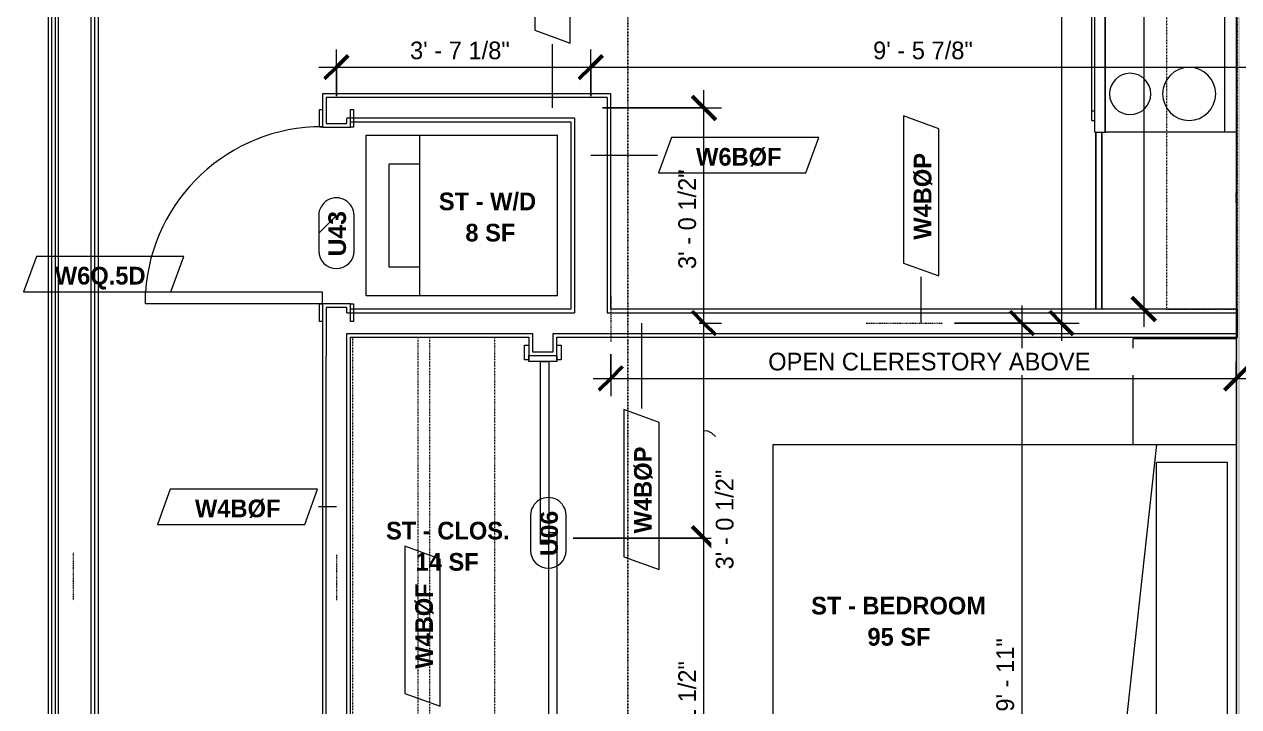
# Model space of a CAD drawing. Header units: inches. Extents: x -4058 to -1781, y 9814 to 12264.
# Drawn here: x -3145.4 to -2939.6, y 11851.7 to 11967.4 of the extents above; entities that cross this region are included whole.
import ezdxf

# ---------------------------------------------------------------- set-up
doc = ezdxf.new("R2010")
doc.units = ezdxf.units.IN
doc.header["$MEASUREMENT"] = 0
for name, pattern in [('Aligning Line 1_8_', [0.25, 0.125, -0.125]), ('Dash', [0.25, 0.125, -0.125]), ('Dash 3_32_', [0.1875, 0.09375, -0.09375]), ('Dash_2_', [0.25, 0.125, -0.125])]:
    doc.linetypes.add(name, pattern=pattern)
for name, color, linetype, lineweight in [('0-1', 7, 'Continuous', 5), ('A-ANNO-DIMS', 211, 'Continuous', 9), ('A-ANNO-DIMS-32', 211, 'Continuous', 9), ('A-AREA-IDEN', 2, 'Continuous', 9), ('A-DETL-1', 90, 'Dash 3_32_', 9), ('A-DOOR-2', 31, 'Continuous', 9), ('A-DOOR-FRAM', 31, 'Continuous', 9), ('A-DOOR-IDEN', 31, 'Continuous', 9), ('A-WALL-1', 7, 'Continuous', 9), ('A-WALL-2', 113, 'Continuous', 9), ('A-WALL-IDEN', 211, 'Continuous', 9), ('G-ANNO-SYMB', 111, 'Aligning Line 1_8_', 9), ('I-FURN', 30, 'Continuous', 9), ('I-WALL-1', 1, 'Continuous', 18), ('I-WALL-3', 7, 'Continuous', 9), ('P-SANR-FIXT', 6, 'Continuous', 9), ('Q-CASE', 31, 'Continuous', 9), ('Q-CASE-HDLN', 31, 'Dash', 9), ('Q-SPCQ', 91, 'Continuous', 9)]:
    doc.layers.add(name, color=color, linetype=linetype, lineweight=lineweight)
doc.layers.add('0-4', color=250, linetype='Dash_2_')
doc.styles.add('Arial_B', font='arialbd.ttf', dxfattribs={"height": 3})
doc.styles.add('Century Gothic', font='ufonts.com_century-gothic.ttf', dxfattribs={"height": 3})
doc.styles.add('Century Gothic_B', font='GOTHICB.TTF', dxfattribs={"height": 3})
doc.dimstyles.new('MARKETING_DIMENSION', dxfattribs={"dimscale": 12, "dimtxt": 3.132505, "dimasz": 0.333333, "dimexe": 0.25, "dimexo": 0.166667, "dimgap": 0.041667, "dimtad": 1, "dimdec": 4, "dimrnd": 0.0625, "dimzin": 3, "dimdsep": 46, "dimlunit": 4, "dimtxsty": 'Century Gothic', "dimblk1": 'OBLIQUE', "dimblk2": 'OBLIQUE', "dimsah": 1, "dimcen": 0.09, "dimdle": 0.25, "dimazin": 0, "dimtfac": 1, "dimtdec": 4, "dimtix": 1, "dimtmove": 0, "dimatfit": 3, "dimfxl": 1, "dimtvp": 1, "dimtfill": 1, "dimfrac": 2, "dimtolj": 1, "dimtzin": 0, "dimarcsym": 2})
doc.dimstyles.new('THE_DIMENSION_STRING_1', dxfattribs={"dimscale": 12, "dimtxt": 3.132505, "dimasz": 0.333333, "dimexe": 0.25, "dimexo": 0.166667, "dimgap": 0.041667, "dimtad": 1, "dimdec": 4, "dimrnd": 0.0625, "dimzin": 3, "dimdsep": 46, "dimlunit": 4, "dimtxsty": 'Century Gothic', "dimblk1": 'OBLIQUE', "dimblk2": 'OBLIQUE', "dimsah": 1, "dimcen": 0.09, "dimdle": 0.25, "dimazin": 0, "dimtfac": 1, "dimtdec": 4, "dimtix": 1, "dimtmove": 1, "dimatfit": 3, "dimfxl": 1, "dimtvp": 1, "dimtfill": 1, "dimfrac": 2, "dimtolj": 1, "dimtzin": 0, "dimarcsym": 2})
doc.dimstyles.new('THE_DIMENSION_STRING_5', dxfattribs={"dimscale": 12, "dimtxt": 3.132505, "dimasz": 0.333333, "dimexe": 0.25, "dimexo": 0.166667, "dimgap": 0.041667, "dimtad": 1, "dimdec": 4, "dimrnd": 0.0625, "dimzin": 3, "dimdsep": 46, "dimlunit": 4, "dimtxsty": 'Century Gothic', "dimblk1": 'OBLIQUE', "dimblk2": 'OBLIQUE', "dimsah": 1, "dimcen": 0.09, "dimdle": 0.25, "dimazin": 0, "dimtfac": 1, "dimtdec": 4, "dimtix": 1, "dimtmove": 0, "dimatfit": 3, "dimfxl": 1, "dimtvp": 1, "dimtfill": 1, "dimfrac": 2, "dimtolj": 1, "dimtzin": 0, "dimarcsym": 2})

# ---------------------------------------------------------------- blocks, each defined once
blk = doc.blocks.new('CTR - 1st Phase - Common Walls_rvt-1-UNITS PLANS - 3RD FLOOR')
at = {"layer": 'I-WALL-1'}
blk.add_hatch(color=256, dxfattribs=at).paths.add_polyline_path([(-2939.34, 11725.36), (-2939.34, 12110.34), (-2939.96, 12110.34), (-2939.96, 11725.36)], flags=0)
at = {"layer": 'A-WALL-1'}
for p, q in [((-3140.75, 11743.36), (-3140.75, 12110.34)), ((-3140.12, 11743.36), (-3140.12, 12110.34)), ((-3139.62, 11743.36), (-3139.62, 12110.34)), ((-3134.12, 11743.36), (-3134.12, 12110.34)), ((-3133.5, 11743.36), (-3133.5, 12110.34))]:
    blk.add_line(p, q, dxfattribs=at)
at = {"layer": 'I-WALL-3'}
for p, q in [((-3141.37, 12110.34), (-3141.37, 11743.36)), ((-3132.87, 11743.36), (-3132.87, 12110.34)), ((-2939.96, 12110.34), (-2939.96, 11764.11))]:
    blk.add_line(p, q, dxfattribs=at)
blk = doc.blocks.new('SLIDING - FLUSH - SLIDING - FLUSH - 5-0 x 6-8-3203586-UNITS PLANS - 3RD FLOOR')
at = {"layer": 'A-DOOR-2'}
for p, q in [((-32.75, 3.25), (-30.25, 3.25)), ((-32.75, 2.5), (-32.75, 3.25)), ((-30.25, 2.5), (-32.75, 2.5)), ((-30.25, 3.25), (-30.25, 2.5)), ((30.25, 3.25), (32.75, 3.25)), ((30.25, 2.5), (30.25, 3.25)), ((32.75, 2.5), (30.25, 2.5)), ((32.75, 3.25), (32.75, 2.5)), ((-1, -0.88), (-1, 0.5)), ((-1, 0.5), (30, 0.5)), ((30, 0.5), (30, -0.88)), ((-30, -2.25), (-30, -0.88)), ((-30, -0.88), (1, -0.88)), ((30, -0.88), (-1, -0.88)), ((1, -0.88), (1, -2.25)), ((-32.75, -2.25), (-30.25, -2.25)), ((-32.75, -3), (-32.75, -2.25)), ((-30.25, -3), (-32.75, -3)), ((-30.25, -2.25), (-30.25, -3)), ((1, -2.25), (-30, -2.25)), ((30.25, -2.25), (32.75, -2.25)), ((30.25, -3), (30.25, -2.25)), ((32.75, -3), (30.25, -3)), ((32.75, -2.25), (32.75, -3))]:
    blk.add_line(p, q, dxfattribs=at)
at = {"layer": 'A-DOOR-FRAM'}
for p, q in [((-31, -2.25), (-31, 2.5)), ((-31, 2.5), (-30, 2.5)), ((-30, 2.5), (-30, -2.25)), ((30, 2.5), (31, 2.5)), ((30, -2.25), (30, 2.5)), ((31, 2.5), (31, -2.25)), ((-30, -2.25), (-31, -2.25)), ((31, -2.25), (30, -2.25))]:
    blk.add_line(p, q, dxfattribs=at)
blk = doc.blocks.new('OD_CW_Closet - OD_CW_Closet-3786599-UNITS PLANS - 3RD FLOOR')
at = {"layer": 'Q-CASE-HDLN'}
for p, q in [((0.74, -24), (0.74, 0)), ((0.74, 0), (68.99, 0)), ((68.99, 0), (68.99, -24)), ((0.74, -11), (68.99, -11)), ((0.74, -13), (68.99, -13)), ((68.99, -24), (0.74, -24))]:
    blk.add_line(p, q, dxfattribs=at)
blk = doc.blocks.new('SWING - SINGLE - FLUSH - SWING - FLUSH - 2-6 x 6-8 - PASSAGE-4329407-UNITS PLANS - 3RD FLOOR')
at = {"layer": 'A-DOOR-2'}
for p, q in [((-18, 2.375), (-18, 2.875)), ((-18, 2.875), (-15, 2.875)), ((-15, 2.375), (-18, 2.375)), ((-15, 2.875), (-15, 2.375)), ((15, 2.375), (15, 2.875)), ((15, 2.875), (18, 2.875)), ((18, 2.375), (15, 2.375)), ((18, 2.875), (18, 2.375)), ((-18, -2.375), (-15, -2.375)), ((-18, -2.875), (-18, -2.375)), ((-15, -2.875), (-18, -2.875)), ((-15, -2.375), (-15, -2.875)), ((13, -2.375), (13, -32.375)), ((15, -2.375), (13, -2.375)), ((15, -2.375), (15, -32.375)), ((15, -2.375), (18, -2.375)), ((15, -2.875), (15, -2.375)), ((18, -2.875), (15, -2.875)), ((18, -2.375), (18, -2.875)), ((15, -32.375), (13, -32.375))]:
    blk.add_line(p, q, dxfattribs=at)
blk.add_arc((15, -2.375), 30.067, 180, 266.18593, dxfattribs=at)
blk = doc.blocks.new('Bed-Standard - Queen 60_ x 79_-4200936-UNITS PLANS - 3RD FLOOR')
at = {"layer": 'I-FURN'}
for p, q in [((-19.31, 41.3), (40.69, 41.3)), ((-19.31, -37.2), (-19.31, 41.3)), ((40.69, 41.3), (40.69, -37.2)), ((40.69, -23.7), (-19.31, -17.13)), ((-16.31, -23.7), (37.69, -23.7)), ((-16.31, -35.7), (-16.31, -23.7)), ((37.69, -35.7), (37.69, -23.7)), ((-16.31, -35.7), (37.69, -35.7))]:
    blk.add_line(p, q, dxfattribs=at)
blk = doc.blocks.new('Stacked Washer and Dryer - 26_x25_ - Private-1352637-UNITS PLANS - 3RD FLOOR')
at = {"layer": 'P-SANR-FIXT'}
for p, q in [((0, 13.625), (32.4375, 13.625)), ((0, 13.625), (0, -13.625)), ((23.34375, 13.625), (23.34375, -13.625)), ((32.4375, 13.625), (32.4375, -13.625)), ((23.34375, 8.75), (28.53125, 8.75)), ((28.53125, 8.75), (28.53125, -8.75)), ((28.53125, -8.75), (23.34375, -8.75)), ((32.4375, -13.625), (0, -13.625))]:
    blk.add_line(p, q, dxfattribs=at)
blk = doc.blocks.new('Table-Night Stand - 18_ x 18_ x 24_-V35-UNITS PLANS - 3RD FLOOR')
at = {"layer": 'I-FURN'}
for p, q in [((0.15, 0), (18.15, 0)), ((18.15, 0), (18.15, -17.5))]:
    blk.add_line(p, q, dxfattribs=at)
blk = doc.blocks.new('OD_CW_Base Cabinet - OD_CW_Base Cabinet-3857763-UNITS PLANS - 3RD FLOOR')
at = {"layer": 'Q-CASE'}
for p, q in [((36.49, 0), (131.34, 0)), ((161.34, 0), (191.34, 0))]:
    blk.add_line(p, q, dxfattribs=at)
blk = doc.blocks.new('OD_CW_Upper Cabinet - OD_CW_Upper Cabinet-4304140-UNITS PLANS - 3RD FLOOR')
at = {"layer": 'Q-CASE-HDLN'}
for p, q in [((191.34, 24), (0.74, 24)), ((0.74, 24), (0.74, 12)), ((191.34, 12), (191.34, 24)), ((0.74, 12), (191.34, 12))]:
    blk.add_line(p, q, dxfattribs=at)
blk = doc.blocks.new('Wall Tag - Arch Wall-3956453-UNITS PLANS - 3RD FLOOR')
at = {"layer": 'A-WALL-IDEN'}
for p, q in [((-0.3561, 0.0937), (-0.4244, -0.0937)), ((0.4244, 0.0937), (-0.3561, 0.0937)), ((0.3561, -0.0937), (0.4244, 0.0937)), ((-0.4244, -0.0937), (0.3561, -0.0937))]:
    blk.add_line(p, q, dxfattribs=at)
blk = doc.blocks.new('DIMBLOCK1286-UNITS PLANS - 3RD FLOOR')
at = {"layer": 'A-ANNO-DIMS-32', "lineweight": 50}
for p, q in [((-3030.22, 11880.24), (-3032.22, 11882.24)), ((-3030.22, 11880.24), (-3028.22, 11878.24)), ((-3030.22, 11820.74), (-3032.22, 11822.74)), ((-3030.22, 11820.74), (-3028.22, 11818.74))]:
    blk.add_line(p, q, dxfattribs=at)
at = {"layer": 'A-ANNO-DIMS-32'}
for p, q in [((-3052.4, 11880.24), (-3027.22, 11880.24)), ((-3030.22, 11880.24), (-3052.4, 11880.24)), ((-3030.22, 11820.74), (-3030.22, 11880.24)), ((-3045.43, 11820.74), (-3027.22, 11820.74)), ((-3030.22, 11820.74), (-3045.43, 11820.74))]:
    blk.add_line(p, q, dxfattribs=at)
at = {"layer": 'A-ANNO-DIMS-32', "color": 0, "insert": (-3034.56, 11840.25), "char_height": 3, "width": 24.5827, "attachment_point": 1, "rotation": 90, "line_spacing_factor": 0.984502, "style": 'Century Gothic', "bg_fill": 3, "box_fill_scale": 1.25, "bg_fill_color": 256, "bg_fill_true_color": 13158600, "bg_fill_transparency": 0}
blk.add_mtext('4\' - 11 1/2"', dxfattribs=at)
blk = doc.blocks.new('_Oblique')
at = {"color": 0, "linetype": 'ByBlock', "lineweight": -2}
blk.add_line((-0.5, -0.5), (0.5, 0.5), dxfattribs=at)
blk = doc.blocks.new('DIMBLOCK1287-UNITS PLANS - 3RD FLOOR')
at = {"layer": 'A-ANNO-DIMS-32', "lineweight": 50}
for p, q in [((-3030.22, 11916.74), (-3032.22, 11918.74)), ((-3030.22, 11916.74), (-3028.22, 11914.74)), ((-3030.22, 11880.24), (-3032.22, 11882.24)), ((-3030.22, 11880.24), (-3028.22, 11878.24))]:
    blk.add_line(p, q, dxfattribs=at)
at = {"layer": 'A-ANNO-DIMS-32'}
for p, q in [((-3031.04, 11916.74), (-3027.22, 11916.74)), ((-3030.22, 11916.74), (-3031.04, 11916.74)), ((-3030.22, 11880.24), (-3030.22, 11916.74)), ((-3052.4, 11880.24), (-3027.22, 11880.24)), ((-3030.22, 11880.24), (-3052.4, 11880.24))]:
    blk.add_line(p, q, dxfattribs=at)
blk.add_ellipse((-3030.22, 11893.1), major_axis=(0, 5.39), ratio=0.627633, start_param=4.712389, end_param=6.283185, dxfattribs=at)
at = {"layer": 'A-ANNO-DIMS-32', "color": 0, "insert": (-3028.21, 11874.95), "char_height": 3, "width": 21.7784, "attachment_point": 1, "rotation": 90, "line_spacing_factor": 0.984502, "style": 'Century Gothic', "bg_fill": 3, "box_fill_scale": 1.25, "bg_fill_color": 256, "bg_fill_true_color": 13158600, "bg_fill_transparency": 0}
blk.add_mtext('3\' - 0 1/2"', dxfattribs=at)
blk = doc.blocks.new('DIMBLOCK1288-UNITS PLANS - 3RD FLOOR')
at = {"layer": 'A-ANNO-DIMS-32'}
for p, q in [((-3030.22, 11916.74), (-3030.22, 11956.24)), ((-3047.4, 11953.24), (-3027.22, 11953.24)), ((-3030.22, 11953.24), (-3047.4, 11953.24)), ((-3031.04, 11916.74), (-3027.22, 11916.74)), ((-3030.22, 11916.74), (-3031.04, 11916.74))]:
    blk.add_line(p, q, dxfattribs=at)
at = {"layer": 'A-ANNO-DIMS-32', "lineweight": 50}
for p, q in [((-3030.22, 11953.24), (-3032.22, 11955.24)), ((-3030.22, 11953.24), (-3028.22, 11951.24)), ((-3030.22, 11916.74), (-3032.22, 11918.74)), ((-3030.22, 11916.74), (-3028.22, 11914.74))]:
    blk.add_line(p, q, dxfattribs=at)
at = {"layer": 'A-ANNO-DIMS-32', "color": 0, "insert": (-3034.56, 11925.91), "char_height": 3, "width": 21.7784, "attachment_point": 1, "rotation": 90, "line_spacing_factor": 0.984502, "style": 'Century Gothic', "bg_fill": 3, "box_fill_scale": 1.25, "bg_fill_color": 256, "bg_fill_true_color": 13158600, "bg_fill_transparency": 0}
blk.add_mtext('3\' - 0 1/2"', dxfattribs=at)
blk = doc.blocks.new('Door Tag - Type Mark-2601225-UNITS PLANS - 3RD FLOOR')
at = {"layer": 'A-DOOR-IDEN'}
for p, q in [((0.09375, 0.09375), (-0.09375, 0.09375)), ((-0.09375, -0.09375), (0.09375, -0.09375))]:
    blk.add_line(p, q, dxfattribs=at)
for centre, start, end in [((-0.09375, 0), 90, 270), ((0.09375, 0), 270, 90)]:
    blk.add_arc(centre, 0.09375, start, end, dxfattribs=at)
blk = doc.blocks.new('DIMBLOCK1292-UNITS PLANS - 3RD FLOOR')
at = {"layer": 'A-ANNO-DIMS-32'}
for p, q in [((-3092.52, 11955.24), (-3092.52, 11963.16)), ((-3049.4, 11955.24), (-3049.4, 11963.16)), ((-3095.52, 11960.16), (-3049.4, 11960.16)), ((-3092.52, 11960.16), (-3092.52, 11955.24)), ((-3049.4, 11960.16), (-3049.4, 11955.24))]:
    blk.add_line(p, q, dxfattribs=at)
at = {"layer": 'A-ANNO-DIMS-32', "lineweight": 50}
for p, q in [((-3092.52, 11960.16), (-3090.52, 11962.16)), ((-3049.4, 11960.16), (-3047.4, 11962.16)), ((-3092.52, 11960.16), (-3094.52, 11958.16)), ((-3049.4, 11960.16), (-3051.4, 11958.16))]:
    blk.add_line(p, q, dxfattribs=at)
at = {"layer": 'A-ANNO-DIMS-32', "color": 0, "insert": (-3080.04, 11964.5), "char_height": 3, "width": 21.7784, "attachment_point": 1, "line_spacing_factor": 0.984502, "style": 'Century Gothic', "bg_fill": 3, "box_fill_scale": 1.25, "bg_fill_color": 256, "bg_fill_true_color": 13158600, "bg_fill_transparency": 0}
blk.add_mtext('3\' - 7 1/8"', dxfattribs=at)
blk = doc.blocks.new('DIMBLOCK1293-UNITS PLANS - 3RD FLOOR')
at = {"layer": 'A-ANNO-DIMS-32'}
for p, q in [((-3049.4, 11955.24), (-3049.4, 11963.16)), ((-3049.4, 11960.16), (-2932.52, 11960.16)), ((-3049.4, 11960.16), (-3049.4, 11955.24)), ((-2935.52, 11960.98), (-2935.52, 11957.16)), ((-2935.52, 11960.16), (-2935.52, 11960.98))]:
    blk.add_line(p, q, dxfattribs=at)
at = {"layer": 'A-ANNO-DIMS-32', "lineweight": 50}
for p, q in [((-3049.4, 11960.16), (-3047.4, 11962.16)), ((-2935.52, 11960.16), (-2933.52, 11962.16)), ((-3049.4, 11960.16), (-3051.4, 11958.16)), ((-2935.52, 11960.16), (-2937.52, 11958.16))]:
    blk.add_line(p, q, dxfattribs=at)
at = {"layer": 'A-ANNO-DIMS-32', "color": 0, "insert": (-3001.54, 11964.5), "char_height": 3, "width": 21.7784, "attachment_point": 1, "line_spacing_factor": 0.984502, "style": 'Century Gothic', "bg_fill": 3, "box_fill_scale": 1.25, "bg_fill_color": 256, "bg_fill_true_color": 13158600, "bg_fill_transparency": 0}
blk.add_mtext('9\' - 5 7/8"', dxfattribs=at)
blk = doc.blocks.new('DIMBLOCK1336-UNITS PLANS - 3RD FLOOR')
at = {"layer": 'A-ANNO-DIMS-32', "lineweight": 50}
for p, q in [((-2969.6, 12110.34), (-2971.6, 12112.34)), ((-2969.6, 12110.34), (-2967.6, 12108.34)), ((-2969.6, 11916.74), (-2971.6, 11918.74)), ((-2969.6, 11916.74), (-2967.6, 11914.74))]:
    blk.add_line(p, q, dxfattribs=at)
at = {"layer": 'A-ANNO-DIMS-32'}
for p, q in [((-2969.6, 12113.34), (-2969.6, 11913.74)), ((-2975.55, 12110.34), (-2966.6, 12110.34)), ((-2969.6, 12110.34), (-2975.55, 12110.34)), ((-2987.72, 11916.74), (-2966.6, 11916.74)), ((-2969.6, 11916.74), (-2987.72, 11916.74))]:
    blk.add_line(p, q, dxfattribs=at)
at = {"layer": 'A-ANNO-DIMS-32', "color": 0, "insert": (-2973.94, 12003.3), "char_height": 3, "width": 24.5827, "attachment_point": 1, "rotation": 90, "line_spacing_factor": 0.984502, "style": 'Century Gothic', "bg_fill": 3, "box_fill_scale": 1.25, "bg_fill_color": 256, "bg_fill_true_color": 13158600, "bg_fill_transparency": 0}
blk.add_mtext('16\' - 1 5/8"', dxfattribs=at)
blk = doc.blocks.new('DIMBLOCK1383-UNITS PLANS - 3RD FLOOR')
at = {"layer": 'A-ANNO-DIMS-32', "lineweight": 50}
for p, q in [((-2976.3, 11916.74), (-2978.3, 11918.74)), ((-2976.3, 11916.74), (-2974.3, 11914.74)), ((-2976.3, 11797.74), (-2978.3, 11799.74)), ((-2976.3, 11797.74), (-2974.3, 11795.74))]:
    blk.add_line(p, q, dxfattribs=at)
at = {"layer": 'A-ANNO-DIMS-32'}
for p, q in [((-2976.3, 11919.74), (-2976.3, 11797.74)), ((-2975.47, 11916.74), (-2979.3, 11916.74)), ((-2976.3, 11916.74), (-2975.47, 11916.74)), ((-2975.47, 11797.74), (-2979.3, 11797.74)), ((-2976.3, 11797.74), (-2975.47, 11797.74))]:
    blk.add_line(p, q, dxfattribs=at)
at = {"layer": 'A-ANNO-DIMS-32', "color": 0, "insert": (-2980.64, 11850.83), "char_height": 3, "width": 15.394, "attachment_point": 1, "rotation": 90, "line_spacing_factor": 0.984502, "style": 'Century Gothic', "bg_fill": 3, "box_fill_scale": 1.25, "bg_fill_color": 256, "bg_fill_true_color": 13158600, "bg_fill_transparency": 0}
blk.add_mtext('9\' - 11"', dxfattribs=at)
blk = doc.blocks.new('DIMBLOCK1407-UNITS PLANS - 3RD FLOOR')
at = {"layer": 'A-ANNO-DIMS-32'}
for p, q in [((-3046.02, 11911.49), (-3046.02, 11904.36)), ((-3046.02, 11907.36), (-3046.02, 11911.49)), ((-2939.96, 11910.24), (-2939.96, 11904.36)), ((-2939.96, 11907.36), (-2939.96, 11910.24)), ((-3049.02, 11907.36), (-2936.96, 11907.36))]:
    blk.add_line(p, q, dxfattribs=at)
at = {"layer": 'A-ANNO-DIMS-32', "lineweight": 50}
for p, q in [((-3046.02, 11907.36), (-3044.02, 11909.36)), ((-2939.96, 11907.36), (-2937.96, 11909.36)), ((-3046.02, 11907.36), (-3048.02, 11905.36)), ((-2939.96, 11907.36), (-2941.96, 11905.36))]:
    blk.add_line(p, q, dxfattribs=at)
at = {"layer": 'A-ANNO-DIMS-32', "color": 0, "insert": (-3019.32, 11911.71), "char_height": 3, "width": 63.1871, "attachment_point": 1, "line_spacing_factor": 0.984502, "style": 'Century Gothic', "bg_fill": 3, "box_fill_scale": 1.25, "bg_fill_color": 256, "bg_fill_true_color": 13158600, "bg_fill_transparency": 0}
blk.add_mtext('OPEN CLERESTORY ABOVE', dxfattribs=at)
blk = doc.blocks.new('DIMBLOCK1496-UNITS PLANS - 3RD FLOOR')
at = {"layer": 'A-ANNO-DIMS-32'}
for p, q in [((-2955.66, 12112.71), (-2955.66, 11916.11)), ((-2954.83, 12109.71), (-2958.66, 12109.71)), ((-2955.66, 12109.71), (-2954.83, 12109.71)), ((-2954.83, 11919.11), (-2958.66, 11919.11)), ((-2955.66, 11919.11), (-2954.83, 11919.11))]:
    blk.add_line(p, q, dxfattribs=at)
at = {"layer": 'A-ANNO-DIMS-32', "lineweight": 50}
for p, q in [((-2955.66, 12109.71), (-2957.66, 12111.71)), ((-2955.66, 12109.71), (-2953.66, 12107.71)), ((-2955.66, 11919.11), (-2957.66, 11921.11)), ((-2955.66, 11919.11), (-2953.66, 11917.11))]:
    blk.add_line(p, q, dxfattribs=at)
at = {"layer": 'A-ANNO-DIMS-32', "color": 0, "insert": (-2960.01, 12003), "char_height": 3, "width": 27.387, "attachment_point": 1, "rotation": 90, "line_spacing_factor": 0.984502, "style": 'Century Gothic', "bg_fill": 3, "box_fill_scale": 1.25, "bg_fill_color": 256, "bg_fill_true_color": 13158600, "bg_fill_transparency": 0}
blk.add_mtext('15\' - 10 5/8"', dxfattribs=at)

msp = doc.modelspace()

# ---------------------------------------------------------------- linework, layer by layer
at = {"layer": '0-4'}
msp.add_line((-3043.10454, 11241.7211), (-3043.10454, 12122.87596), dxfattribs=at)
at = {"layer": 'A-DETL-1'}
for p, q in [((-2939.96124, 11937.1144), (-2939.96124, 11938.8644)), ((-3046.02374, 11921.2394), (-3046.02374, 11913.4894)), ((-2939.96124, 11920.7394), (-2939.96124, 11912.2394)), ((-3002.72374, 11916.7394), (-2989.72374, 11916.7394)), ((-3137.12374, 11877.7394), (-3137.12374, 11869.7394)), ((-3137.12374, 11877.7394), (-3137.12374, 11869.7394)), ((-3092.52374, 11877.42919), (-3092.52374, 11869.7394))]:
    msp.add_line(p, q, dxfattribs=at)
at = {"layer": 'A-DOOR-IDEN'}
msp.add_line((-3092.52374, 11934.98905), (-3095.52374, 11931.98905), dxfattribs=at)
at = {"layer": 'A-WALL-2'}
for p, q in [((-3094.89874, 11955.61371), (-3094.89874, 11949.98905)), ((-3046.02374, 11955.61371), (-3094.89874, 11955.61371)), ((-3046.02374, 11919.1144), (-3046.02374, 11955.61371)), ((-3094.27374, 11954.98871), (-3094.27374, 11950.61405)), ((-3046.64874, 11954.98871), (-3094.27374, 11954.98871)), ((-3046.64874, 11954.98871), (-3046.64874, 11918.4894)), ((-3090.77374, 11950.61405), (-3090.77374, 11951.48871)), ((-3052.14874, 11951.48871), (-3090.77374, 11951.48871)), ((-3052.14874, 11951.48871), (-3052.14874, 11918.4894)), ((-3094.89874, 11949.98905), (-3090.14874, 11949.98905)), ((-3094.27374, 11950.61405), (-3090.77374, 11950.61405)), ((-3090.14874, 11949.98905), (-3090.14874, 11950.86371)), ((-3090.14874, 11950.86371), (-3052.77374, 11950.86371)), ((-3052.77374, 11950.86371), (-3052.77374, 11919.1144)), ((-3094.89874, 11919.98905), (-3094.89874, 11911.11899)), ((-3090.14874, 11919.98905), (-3094.89874, 11919.98905)), ((-3090.77374, 11919.36405), (-3094.27374, 11919.36405)), ((-3094.27374, 11919.36405), (-3094.27374, 11911.11899)), ((-3090.77374, 11918.4894), (-3090.77374, 11919.36405)), ((-3090.77374, 11918.4894), (-3052.14874, 11918.4894)), ((-3090.14874, 11919.1144), (-3090.14874, 11919.98905)), ((-3052.77374, 11919.1144), (-3090.14874, 11919.1144)), ((-3046.64874, 11918.4894), (-2939.77374, 11918.4894)), ((-2939.77374, 11919.1144), (-3046.02374, 11919.1144)), ((-2939.77374, 11914.3644), (-2939.77374, 11919.1144)), ((-3090.77374, 11911.11899), (-3090.77374, 11914.9894)), ((-3090.77374, 11914.9894), (-3059.27374, 11914.9894)), ((-3090.14874, 11911.11899), (-3090.14874, 11914.3644)), ((-3090.14874, 11914.3644), (-3059.89874, 11914.3644)), ((-3059.89874, 11914.3644), (-3059.89874, 11911.2394)), ((-3059.27374, 11914.9894), (-3059.27374, 11911.8644)), ((-3055.77374, 11911.8644), (-3055.77374, 11914.9894)), ((-3055.77374, 11914.9894), (-2939.77374, 11914.9894)), ((-3055.14874, 11911.2394), (-3055.14874, 11914.3644)), ((-3055.14874, 11914.3644), (-2939.77374, 11914.3644)), ((-3094.89874, 11911.11899), (-3094.89874, 11841.3644)), ((-3094.27374, 11841.9894), (-3094.27374, 11911.11899)), ((-3090.77374, 11845.4894), (-3090.77374, 11911.11899)), ((-3090.14874, 11846.1144), (-3090.14874, 11911.11899)), ((-3059.89874, 11911.2394), (-3055.14874, 11911.2394)), ((-3059.27374, 11911.8644), (-3055.77374, 11911.8644))]:
    msp.add_line(p, q, dxfattribs=at)
at = {"layer": 'A-WALL-IDEN'}
for p, q in [((-3055.89356, 11953.23871), (-3055.89356, 11964.08187)), ((-2993.4123, 11916.7394), (-2993.4123, 11924.58255)), ((-3092.52374, 11885.55572), (-3095.55306, 11885.55572))]:
    msp.add_line(p, q, dxfattribs=at)
at = {"layer": 'G-ANNO-SYMB'}
msp.add_line((-3043.10454, 11241.7211), (-3043.10454, 12122.87596), dxfattribs=at)
at = {"layer": 'Q-CASE'}
for p, q in [((-2963.77374, 11919.1144), (-2963.77374, 11949.1144)), ((-2962.77374, 11919.1144), (-2962.77374, 11949.1144)), ((-2962.77374, 11949.1144), (-2962.77374, 11919.1144))]:
    msp.add_line(p, q, dxfattribs=at)
at = {"layer": 'Q-SPCQ'}
for p, q in [((-2963.96124, 11949.1144), (-2963.96124, 11979.1144)), ((-2962.21124, 11979.1144), (-2962.21124, 11949.1144)), ((-2962.21124, 11949.1144), (-2962.21124, 11979.1144)), ((-2941.96124, 11979.1144), (-2941.96124, 11949.1144)), ((-2964.46124, 11952.72413), (-2964.46124, 11974.9894)), ((-2964.46124, 11951.1144), (-2964.46124, 11952.72413)), ((-2964.46124, 11952.72413), (-2963.96124, 11952.72413)), ((-2964.46124, 11951.1144), (-2963.96124, 11951.1144)), ((-2963.96124, 11949.1144), (-2962.21124, 11949.1144)), ((-2941.96124, 11949.1144), (-2962.21124, 11949.1144)), ((-2939.96124, 11949.1144), (-2941.96124, 11949.1144))]:
    msp.add_line(p, q, dxfattribs=at)
for centre, radius, start, end in [((-2947.96124, 11955.6144), 4.5, 90, 270), ((-2947.96124, 11955.6144), 4.5, 270, 90), ((-2957.96124, 11955.6144), 3.5, 90, 270), ((-2957.96124, 11955.6144), 3.5, 270, 90)]:
    msp.add_arc(centre, radius, start, end, dxfattribs=at)

# ---------------------------------------------------------------- block references
at = {"layer": '0-1'}
msp.add_blockref('CTR - 1st Phase - Common Walls_rvt-1-UNITS PLANS - 3RD FLOOR', (0, 0), dxfattribs=at)
at = {"layer": 'A-DOOR-2'}
for name, p, rotation in [('SWING - SINGLE - FLUSH - SWING - FLUSH - 2-6 x 6-8 - PASSAGE-4329407-UNITS PLANS - 3RD FLOOR', (-3092.52374, 11934.98905), 270.0000000000231), ('SLIDING - FLUSH - SLIDING - FLUSH - 5-0 x 6-8-3203586-UNITS PLANS - 3RD FLOOR', (-3057.39874, 11880.2394), 89.99999999995468)]:
    msp.add_blockref(name, p, dxfattribs=dict(at, rotation=rotation))
at = {"layer": 'A-DOOR-IDEN', "xscale": 31.99999999999999, "yscale": 31.99999999999999, "zscale": 31.99999999999999, "rotation": 89.99999999999955}
msp.add_blockref('Door Tag - Type Mark-2601225-UNITS PLANS - 3RD FLOOR', (-3092.52374, 11931.98905), dxfattribs=at)
at = {"layer": 'A-WALL-IDEN', "xscale": 31.99999999999999, "yscale": 31.99999999999999, "zscale": 31.99999999999999, "rotation": 89.99999999999955}
for p in [(-3055.89356, 11977.81357), (-2993.4123, 11938.31426), (-3077.91932, 11865.31426)]:
    msp.add_blockref('Wall Tag - Arch Wall-3956453-UNITS PLANS - 3RD FLOOR', p, dxfattribs=at)
at = {"layer": 'A-WALL-IDEN', "xscale": 31.99999999999999, "yscale": 31.99999999999999, "zscale": 31.99999999999999}
for p in [(-3131.99671, 11925.0394), (-3109.28477, 11885.55572)]:
    msp.add_blockref('Wall Tag - Arch Wall-3956453-UNITS PLANS - 3RD FLOOR', p, dxfattribs=at)
at = {"layer": 'I-FURN', "rotation": 89.99999999997127}
for name, p in [('Table-Night Stand - 18_ x 18_ x 24_-V35-UNITS PLANS - 3RD FLOOR', (-2957.45982, 11895.9674)), ('Bed-Standard - Queen 60_ x 79_-4200936-UNITS PLANS - 3RD FLOOR', (-2977.16474, 11855.42587))]:
    msp.add_blockref(name, p, dxfattribs=at)
at = {"layer": 'P-SANR-FIXT', "rotation": 180}
msp.add_blockref('Stacked Washer and Dryer - 26_x25_ - Private-1352637-UNITS PLANS - 3RD FLOOR', (-3055.02374, 11934.98905), dxfattribs=at)
at = {"layer": 'Q-CASE'}
for name, p, rotation in [('OD_CW_Upper Cabinet - OD_CW_Upper Cabinet-4304140-UNITS PLANS - 3RD FLOOR', (-2963.77374, 12110.4521), 270.0000000000159), ('OD_CW_Base Cabinet - OD_CW_Base Cabinet-3857763-UNITS PLANS - 3RD FLOOR', (-2963.77374, 12110.4521), 269.9999999999955), ('OD_CW_Closet - OD_CW_Closet-3786599-UNITS PLANS - 3RD FLOOR', (-3065.73506, 11915.1021), 269.999999999979)]:
    msp.add_blockref(name, p, dxfattribs=dict(at, rotation=rotation))

# ---------------------------------------------------------------- texts
at = {"layer": 'A-AREA-IDEN', "char_height": 3, "attachment_point": 1, "style": 'Century Gothic_B'}
for s, insert, width in [('ST - W/D', (-3075.15707, 11938.88228), 20.402), ('8 SF', (-3070.65943, 11933.58515), 9.494), ('ST - CLOS.', (-3084.10532, 11883.03356), 24.543), ('14 SF', (-3079.10375, 11877.73643), 12.423), ('ST - BEDROOM', (-3012.03982, 11870.3132), 35.552), ('95 SF', (-3002.49652, 11865.01606), 12.423)]:
    msp.add_mtext(s, dxfattribs=dict(at, insert=insert, width=width))
at = {"layer": 'A-DOOR-IDEN', "insert": (-3093.90359, 11928.05717), "char_height": 3, "width": 9.393, "attachment_point": 1, "rotation": 90, "style": 'Arial_B'}
msp.add_mtext('U43', dxfattribs=at)
at = {"layer": 'A-WALL-IDEN', "char_height": 3, "attachment_point": 1, "rotation": 90, "style": 'Century Gothic_B'}
for s, insert, width in [('W4BØP', (-2994.65983, 11930.88416), 17.877), ('W4BØF', (-3079.16686, 11858.09834), 17.372)]:
    msp.add_mtext(s, dxfattribs=dict(at, insert=insert, width=width))
at = {"layer": 'A-WALL-IDEN', "char_height": 3, "attachment_point": 1, "style": 'Century Gothic_B'}
for s, insert, width in [('W6Q.5D', (-3140.2583, 11926.28693), 19.897), ('W4BØF', (-3116.50069, 11886.80325), 17.372)]:
    msp.add_mtext(s, dxfattribs=dict(at, insert=insert, width=width))

# ---------------------------------------------------------------- next in the draw order: dimensions: what is measured, and where the dimension line sits
at = {"layer": 'A-ANNO-DIMS'}
dim = msp.add_linear_dim(base=(-3030.2156, 11880.2394), p1=(-3047.43114, 11820.7394), p2=(-3054.39874, 11880.2394), angle=90, dimstyle='THE_DIMENSION_STRING_5', override={"dimpost": '<>', "dimfxl": 59.906572}, dxfattribs=at)
dim.commit()
dim.dimension.update_dxf_attribs({"geometry": 'DIMBLOCK1286-UNITS PLANS - 3RD FLOOR', "text_midpoint": (-3032.45727, 11850.4894)})

# ---------------------------------------------------------------- next in the draw order: dimensions: what is measured, and where the dimension line sits
dim = msp.add_linear_dim(base=(-3030.2156, 11916.7394), p1=(-3054.39874, 11880.2394), p2=(-3033.04402, 11916.7394), angle=90, dimstyle='THE_DIMENSION_STRING_1', override={"dimpost": '<>', "dimfxl": 42.287986}, dxfattribs=at)
dim.commit()
dim.dimension.update_dxf_attribs({"geometry": 'DIMBLOCK1287-UNITS PLANS - 3RD FLOOR', "text_midpoint": (-3026.21481, 11885.83695), "dimtype": 160, "text_rotation": 90})

# ---------------------------------------------------------------- next in the draw order: block references
at = {"layer": 'A-DOOR-IDEN', "xscale": 31.99999999999999, "yscale": 31.99999999999999, "zscale": 31.99999999999999, "rotation": 89.99999999999955}
msp.add_blockref('Door Tag - Type Mark-2601225-UNITS PLANS - 3RD FLOOR', (-3056.59465, 11881.13737), dxfattribs=at)
at = {"layer": 'A-WALL-IDEN', "xscale": 31.99999999999999, "yscale": 31.99999999999999, "zscale": 31.99999999999999, "rotation": 89.99999999999955}
msp.add_blockref('Wall Tag - Arch Wall-3956453-UNITS PLANS - 3RD FLOOR', (-3040.81169, 11888.50339), dxfattribs=at)

# ---------------------------------------------------------------- next in the draw order: texts
at = {"layer": 'A-DOOR-IDEN', "insert": (-3057.97451, 11877.20548), "char_height": 3, "width": 9.393, "attachment_point": 1, "rotation": 90, "style": 'Arial_B'}
msp.add_mtext('U06', dxfattribs=at)
at = {"layer": 'A-WALL-IDEN', "insert": (-3042.05922, 11881.0733), "char_height": 3, "width": 17.877, "attachment_point": 1, "rotation": 90, "style": 'Century Gothic_B'}
msp.add_mtext('W4BØP', dxfattribs=at)

# ---------------------------------------------------------------- next in the draw order: dimensions: what is measured, and where the dimension line sits
at = {"layer": 'A-ANNO-DIMS'}
dim = msp.add_linear_dim(base=(-3030.2156, 11953.23871), p1=(-3033.04402, 11916.7394), p2=(-3049.39874, 11953.23871), angle=90, dimstyle='THE_DIMENSION_STRING_5', override={"dimpost": '<>', "dimfxl": 39.995959}, dxfattribs=at)
dim.commit()
dim.dimension.update_dxf_attribs({"geometry": 'DIMBLOCK1288-UNITS PLANS - 3RD FLOOR', "text_midpoint": (-3032.45727, 11934.98905)})

# ---------------------------------------------------------------- next in the draw order: linework, layer by layer
at = {"layer": 'A-WALL-IDEN'}
for p, q in [((-3049.39874, 11945.2043), (-3038.06475, 11945.2043)), ((-3040.81169, 11916.7394), (-3040.81169, 11902.2351))]:
    msp.add_line(p, q, dxfattribs=at)

# ---------------------------------------------------------------- next in the draw order: block references
at = {"layer": 'A-WALL-IDEN', "xscale": 31.99999999999999, "yscale": 31.99999999999999, "zscale": 31.99999999999999}
msp.add_blockref('Wall Tag - Arch Wall-3956453-UNITS PLANS - 3RD FLOOR', (-3024.33304, 11945.2043), dxfattribs=at)

# ---------------------------------------------------------------- next in the draw order: texts
at = {"layer": 'A-WALL-IDEN', "insert": (-3031.54896, 11946.45183), "char_height": 3, "width": 17.372, "attachment_point": 1, "style": 'Century Gothic_B'}
msp.add_mtext('W6BØF', dxfattribs=at)

# ---------------------------------------------------------------- next in the draw order: dimensions: what is measured, and where the dimension line sits
at = {"layer": 'A-ANNO-DIMS'}
dim = msp.add_linear_dim(base=(-3049.39874, 11960.1563), p1=(-3092.52374, 11953.23871), p2=(-3049.39874, 11953.23871), angle=0, dimstyle='THE_DIMENSION_STRING_5', override={"dimpost": '<>', "dimfxl": 43.125}, dxfattribs=at)
dim.commit()
dim.dimension.update_dxf_attribs({"geometry": 'DIMBLOCK1292-UNITS PLANS - 3RD FLOOR', "text_midpoint": (-3070.96124, 11962.39797)})

# ---------------------------------------------------------------- next in the draw order: dimensions: what is measured, and where the dimension line sits
dim = msp.add_linear_dim(base=(-2935.52374, 11960.1563), p1=(-3049.39874, 11953.23871), p2=(-2935.52374, 11962.98473), angle=0, dimstyle='THE_DIMENSION_STRING_5', override={"dimpost": '<>', "dimfxl": 114.291296}, dxfattribs=at)
dim.commit()
dim.dimension.update_dxf_attribs({"geometry": 'DIMBLOCK1293-UNITS PLANS - 3RD FLOOR', "text_midpoint": (-2992.46124, 11962.39797)})

# ---------------------------------------------------------------- next in the draw order: dimensions: what is measured, and where the dimension line sits
for base, p1, p2, dimstyle, override, picture, middle in [((-2969.5986, 11916.7394), (-2977.54898, 12110.3394), (-2989.72374, 11916.7394), 'MARKETING_DIMENSION', {"dimpost": '<>', "dimfxl": 193.982434}, 'DIMBLOCK1336-UNITS PLANS - 3RD FLOOR', (-2971.84027, 12013.5394)), ((-2955.6598, 11919.1144), (-2952.83137, 12109.7144), (-2952.83137, 11919.1144), 'THE_DIMENSION_STRING_5', {"dimpost": '<>', "dimfxl": 190.6}, 'DIMBLOCK1496-UNITS PLANS - 3RD FLOOR', (-2957.90147, 12014.4144))]:
    dim = msp.add_linear_dim(base=base, p1=p1, p2=p2, angle=90, dimstyle=dimstyle, override=override, dxfattribs=at)
    dim.commit()
    dim.dimension.update_dxf_attribs({"geometry": picture, "text_midpoint": middle})

# ---------------------------------------------------------------- next in the draw order: dimensions: what is measured, and where the dimension line sits
dim = msp.add_linear_dim(base=(-2976.2995, 11797.7394), p1=(-2973.47107, 11916.7394), p2=(-2973.47107, 11797.7394), angle=90, dimstyle='MARKETING_DIMENSION', override={"dimpost": '<>', "dimfxl": 119}, dxfattribs=at)
dim.commit()
dim.dimension.update_dxf_attribs({"geometry": 'DIMBLOCK1383-UNITS PLANS - 3RD FLOOR', "text_midpoint": (-2978.37496, 11857.2394)})

# ---------------------------------------------------------------- next in the draw order: dimensions: what is measured, and where the dimension line sits
dim = msp.add_linear_dim(base=(-2939.96124, 11907.36219), p1=(-3046.02374, 11913.4894), p2=(-2939.96124, 11912.2394), text='OPEN CLERESTORY ABOVE', dimstyle='MARKETING_DIMENSION', override={"dimpost": '<>', "dimfxl": 106.069866}, dxfattribs=at)
dim.commit()
dim.dimension.update_dxf_attribs({"geometry": 'DIMBLOCK1407-UNITS PLANS - 3RD FLOOR', "text_midpoint": (-2992.99249, 11909.43764)})

doc.saveas('drawing.dxf')
